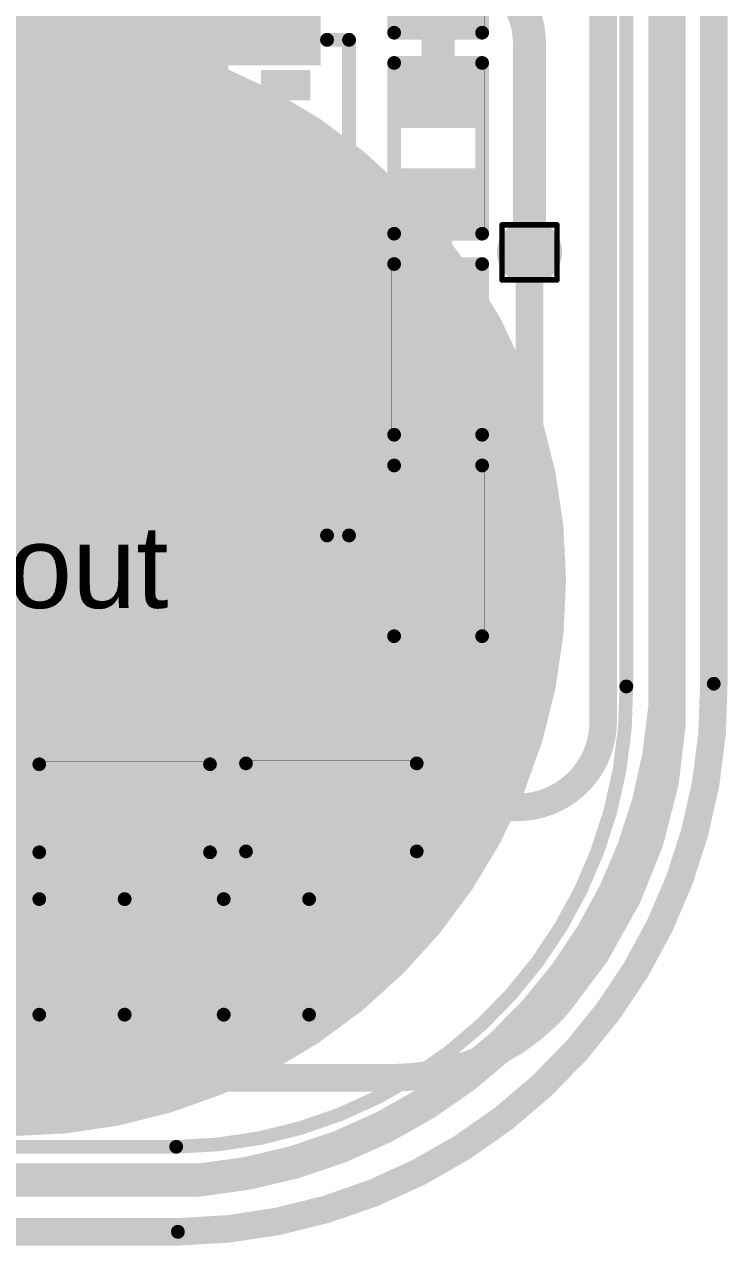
# Model space of a CAD drawing. Header units: inches. Extents: x 3 to 457, y -41 to 239.
# Drawn here: x 160 to 166.49, y -2.87 to 8.4 of the extents above; entities that cross this region are included whole.
import ezdxf

# ---------------------------------------------------------------- set-up
doc = ezdxf.new("R2010")
doc.units = ezdxf.units.IN
for name, color, linetype in [('Board Outline', 216, 'Continuous'), ('Bottom Layer', 5, 'Continuous'), ('Bottom Overlay', 54, 'Continuous'), ('Bottom Paste', 16, 'Continuous'), ('Bottom Solder', 6, 'Continuous'), ('Drill Drawing', 1, 'Continuous'), ('Fabrication', 76, 'Continuous'), ('Top Layer', 1, 'Continuous'), ('Top Overlay', 2, 'Continuous'), ('Top Paste', 8, 'Continuous'), ('Top Solder', 216, 'Continuous'), ('Via Holes', 16, 'Continuous')]:
    doc.layers.add(name, color=color, linetype=linetype)
doc.styles.add('Arial', font='', dxfattribs={"height": 0.2})
doc.styles.get('Arial').set_extended_font_data('Arial')

# ---------------------------------------------------------------- blocks, each defined once
blk = doc.blocks.new('TSSOP_14_79')
at = {"layer": 'Top Layer'}
for points in [[(-3.65, 2.175), (-2.15, 2.175), (-2.15, 1.725), (-3.65, 1.725)], [(2.15, 2.175), (3.65, 2.175), (3.65, 1.725), (2.15, 1.725)], [(-3.65, 1.525), (-2.15, 1.525), (-2.15, 1.075), (-3.65, 1.075)], [(2.15, 1.525), (3.65, 1.525), (3.65, 1.075), (2.15, 1.075)], [(-3.65, 0.875), (-2.15, 0.875), (-2.15, 0.425), (-3.65, 0.425)], [(2.15, 0.875), (3.65, 0.875), (3.65, 0.425), (2.15, 0.425)], [(-3.65, 0.225), (-2.15, 0.225), (-2.15, -0.225), (-3.65, -0.225)], [(2.15, 0.225), (3.65, 0.225), (3.65, -0.225), (2.15, -0.225)], [(-3.65, -0.425), (-2.15, -0.425), (-2.15, -0.875), (-3.65, -0.875)], [(2.15, -0.425), (3.65, -0.425), (3.65, -0.875), (2.15, -0.875)], [(-3.65, -1.075), (-2.15, -1.075), (-2.15, -1.525), (-3.65, -1.525)], [(2.15, -1.075), (3.65, -1.075), (3.65, -1.525), (2.15, -1.525)], [(-3.65, -1.725), (-2.15, -1.725), (-2.15, -2.175), (-3.65, -2.175)], [(2.15, -1.725), (3.65, -1.725), (3.65, -2.175), (2.15, -2.175)]]:
    blk.add_hatch(color=1, dxfattribs=at).paths.add_polyline_path(points)
at = {"layer": 'Top Overlay'}
blk.add_hatch(color=2, dxfattribs=at).paths.add_polyline_path([(-2.005, 1.727), (-1.726, 1.727), (-1.726, 2.184), (-2.005, 2.184)])
at = {"layer": 'Top Paste'}
for points in [[(-3.65, 2.175), (-2.15, 2.175), (-2.15, 1.725), (-3.65, 1.725)], [(2.15, 2.175), (3.65, 2.175), (3.65, 1.725), (2.15, 1.725)], [(-3.65, 1.525), (-2.15, 1.525), (-2.15, 1.075), (-3.65, 1.075)], [(2.15, 1.525), (3.65, 1.525), (3.65, 1.075), (2.15, 1.075)], [(-3.65, 0.875), (-2.15, 0.875), (-2.15, 0.425), (-3.65, 0.425)], [(2.15, 0.875), (3.65, 0.875), (3.65, 0.425), (2.15, 0.425)], [(-3.65, 0.225), (-2.15, 0.225), (-2.15, -0.225), (-3.65, -0.225)], [(2.15, 0.225), (3.65, 0.225), (3.65, -0.225), (2.15, -0.225)], [(-3.65, -0.425), (-2.15, -0.425), (-2.15, -0.875), (-3.65, -0.875)], [(2.15, -0.425), (3.65, -0.425), (3.65, -0.875), (2.15, -0.875)], [(-3.65, -1.075), (-2.15, -1.075), (-2.15, -1.525), (-3.65, -1.525)], [(2.15, -1.075), (3.65, -1.075), (3.65, -1.525), (2.15, -1.525)], [(-3.65, -1.725), (-2.15, -1.725), (-2.15, -2.175), (-3.65, -2.175)], [(2.15, -1.725), (3.65, -1.725), (3.65, -2.175), (2.15, -2.175)]]:
    blk.add_hatch(color=8, dxfattribs=at).paths.add_polyline_path(points)
at = {"layer": 'Top Solder'}
for points in [[(-3.752, 2.277), (-2.048, 2.277), (-2.048, 1.623), (-3.752, 1.623)], [(2.048, 2.277), (3.752, 2.277), (3.752, 1.623), (2.048, 1.623)], [(-3.752, 1.627), (-2.048, 1.627), (-2.048, 0.973), (-3.752, 0.973)], [(2.048, 1.627), (3.752, 1.627), (3.752, 0.973), (2.048, 0.973)], [(-3.752, 0.977), (-2.048, 0.977), (-2.048, 0.323), (-3.752, 0.323)], [(2.048, 0.977), (3.752, 0.977), (3.752, 0.323), (2.048, 0.323)], [(-3.752, 0.327), (-2.048, 0.327), (-2.048, -0.327), (-3.752, -0.327)], [(2.048, 0.327), (3.752, 0.327), (3.752, -0.327), (2.048, -0.327)], [(-3.752, -0.323), (-2.048, -0.323), (-2.048, -0.977), (-3.752, -0.977)], [(2.048, -0.323), (3.752, -0.323), (3.752, -0.977), (2.048, -0.977)], [(-3.752, -0.973), (-2.048, -0.973), (-2.048, -1.627), (-3.752, -1.627)], [(2.048, -0.973), (3.752, -0.973), (3.752, -1.627), (2.048, -1.627)], [(-3.752, -1.623), (-2.048, -1.623), (-2.048, -2.277), (-3.752, -2.277)], [(2.048, -1.623), (3.752, -1.623), (3.752, -2.277), (2.048, -2.277)]]:
    blk.add_hatch(color=216, dxfattribs=at).paths.add_polyline_path(points)
at = {"layer": 'Top Overlay'}
for points, const_width in [([(-2.284, 2.337), (-2.284, 2.54)], 0.127), ([(2.288, 2.54), (-2.284, 2.54)], 0.127), ([(2.288, 2.337), (2.288, 2.54)], 0.127), ([(-4.011, 1.829), (-4.011, 2.083)], 0.2), ([(-3.884, 1.956), (-4.011, 2.083)], 0.2), ([(-4.011, 1.829), (-3.884, 1.956)], 0.2), ([(-2.284, -2.54), (-2.284, -2.337)], 0.127), ([(2.288, -2.54), (2.288, -2.337)], 0.127), ([(2.288, -2.54), (-2.284, -2.54)], 0.127)]:
    blk.add_lwpolyline(points, dxfattribs=dict(at, const_width=const_width))
for points, const_width in [([(-2.316, 2.54, 1), (-2.252, 2.54, 1)], 0.0635), ([(-2.316, 2.54, 1), (-2.252, 2.54, 1)], 0.0635), ([(2.256, 2.54, 1), (2.32, 2.54, 1)], 0.0635), ([(2.256, 2.54, 1), (2.32, 2.54, 1)], 0.0635), ([(-2.316, 2.337, 1), (-2.252, 2.337, 1)], 0.0635), ([(2.256, 2.337, 1), (2.32, 2.337, 1)], 0.0635), ([(-4.061, 2.083, 1), (-3.961, 2.083, 1)], 0.1), ([(-4.061, 2.083, 1), (-3.961, 2.083, 1)], 0.1), ([(-3.934, 1.956, 1), (-3.834, 1.956, 1)], 0.1), ([(-3.934, 1.956, 1), (-3.834, 1.956, 1)], 0.1), ([(-4.061, 1.829, 1), (-3.961, 1.829, 1)], 0.1), ([(-4.061, 1.829, 1), (-3.961, 1.829, 1)], 0.1), ([(-2.316, -2.337, 1), (-2.252, -2.337, 1)], 0.0635), ([(2.256, -2.337, 1), (2.32, -2.337, 1)], 0.0635), ([(-2.316, -2.54, 1), (-2.252, -2.54, 1)], 0.0635), ([(-2.316, -2.54, 1), (-2.252, -2.54, 1)], 0.0635), ([(2.256, -2.54, 1), (2.32, -2.54, 1)], 0.0635), ([(2.256, -2.54, 1), (2.32, -2.54, 1)], 0.0635)]:
    blk.add_lwpolyline(points, format="xyb", close=True, dxfattribs=dict(at, const_width=const_width))
blk = doc.blocks.new('R___0402_83')
at = {"layer": 'Top Layer'}
for points in [[(-0.699, -0.318), (-0.699, 0.318), (-0.241, 0.318), (-0.241, -0.318)], [(0.241, -0.318), (0.241, 0.318), (0.699, 0.318), (0.699, -0.318)]]:
    blk.add_hatch(color=1, dxfattribs=at).paths.add_polyline_path(points)
at = {"layer": 'Top Paste'}
for points in [[(-0.699, -0.318), (-0.699, 0.318), (-0.241, 0.318), (-0.241, -0.318)], [(0.241, -0.318), (0.241, 0.318), (0.699, 0.318), (0.699, -0.318)]]:
    blk.add_hatch(color=8, dxfattribs=at).paths.add_polyline_path(points)
at = {"layer": 'Top Solder'}
for points in [[(-0.754, -0.373), (-0.754, 0.373), (-0.186, 0.373), (-0.186, -0.373)], [(0.186, -0.373), (0.186, 0.373), (0.754, 0.373), (0.754, -0.373)]]:
    blk.add_hatch(color=216, dxfattribs=at).paths.add_polyline_path(points)
at = {"layer": 'Top Overlay'}
for points, const_width in [([(-0.787, 0.406), (-0.787, -0.406)], 0.127), ([(0.787, 0.406), (-0.787, 0.406)], 0.127), ([(0.787, 0.406), (0.787, -0.406)], 0.127), ([(0.787, -0.406), (-0.787, -0.406)], 0.127), ([(0.813, -0.432), (-0.813, -0.432)], 0.00323)]:
    blk.add_lwpolyline(points, dxfattribs=dict(at, const_width=const_width))
for points, const_width in [([(-0.819, 0.406, 1), (-0.756, 0.406, 1)], 0.0635), ([(-0.819, 0.406, 1), (-0.756, 0.406, 1)], 0.0635), ([(0.756, 0.406, 1), (0.819, 0.406, 1)], 0.0635), ([(0.756, 0.406, 1), (0.819, 0.406, 1)], 0.0635), ([(-0.819, -0.406, 1), (-0.756, -0.406, 1)], 0.0635), ([(-0.819, -0.406, 1), (-0.756, -0.406, 1)], 0.0635), ([(-0.814, -0.432, 1), (-0.812, -0.432, 1)], 0.00161), ([(0.756, -0.406, 1), (0.819, -0.406, 1)], 0.0635), ([(0.756, -0.406, 1), (0.819, -0.406, 1)], 0.0635), ([(0.812, -0.432, 1), (0.814, -0.432, 1)], 0.00161)]:
    blk.add_lwpolyline(points, format="xyb", close=True, dxfattribs=dict(at, const_width=const_width))
blk = doc.blocks.new('R___0402_84')
at = {"layer": 'Top Layer'}
for points in [[(-0.699, -0.318), (-0.699, 0.318), (-0.241, 0.318), (-0.241, -0.318)], [(0.241, -0.318), (0.241, 0.318), (0.699, 0.318), (0.699, -0.318)]]:
    blk.add_hatch(color=1, dxfattribs=at).paths.add_polyline_path(points)
at = {"layer": 'Top Paste'}
for points in [[(-0.699, -0.318), (-0.699, 0.318), (-0.241, 0.318), (-0.241, -0.318)], [(0.241, -0.318), (0.241, 0.318), (0.699, 0.318), (0.699, -0.318)]]:
    blk.add_hatch(color=8, dxfattribs=at).paths.add_polyline_path(points)
at = {"layer": 'Top Solder'}
for points in [[(-0.754, -0.373), (-0.754, 0.373), (-0.186, 0.373), (-0.186, -0.373)], [(0.186, -0.373), (0.186, 0.373), (0.754, 0.373), (0.754, -0.373)]]:
    blk.add_hatch(color=216, dxfattribs=at).paths.add_polyline_path(points)
at = {"layer": 'Top Overlay'}
for points, const_width in [([(-0.787, 0.406), (-0.787, -0.406)], 0.127), ([(-0.787, 0.406), (0.787, 0.406)], 0.127), ([(0.787, 0.406), (0.787, -0.406)], 0.127), ([(-0.787, -0.406), (0.787, -0.406)], 0.127), ([(-0.813, -0.432), (0.813, -0.432)], 0.00323)]:
    blk.add_lwpolyline(points, dxfattribs=dict(at, const_width=const_width))
for points, const_width in [([(-0.819, 0.406, 1), (-0.756, 0.406, 1)], 0.0635), ([(-0.819, 0.406, 1), (-0.756, 0.406, 1)], 0.0635), ([(0.756, 0.406, 1), (0.819, 0.406, 1)], 0.0635), ([(0.756, 0.406, 1), (0.819, 0.406, 1)], 0.0635), ([(-0.819, -0.406, 1), (-0.756, -0.406, 1)], 0.0635), ([(-0.819, -0.406, 1), (-0.756, -0.406, 1)], 0.0635), ([(-0.814, -0.432, 1), (-0.812, -0.432, 1)], 0.00161), ([(0.756, -0.406, 1), (0.819, -0.406, 1)], 0.0635), ([(0.756, -0.406, 1), (0.819, -0.406, 1)], 0.0635), ([(0.812, -0.432, 1), (0.814, -0.432, 1)], 0.00161)]:
    blk.add_lwpolyline(points, format="xyb", close=True, dxfattribs=dict(at, const_width=const_width))
blk = doc.blocks.new('R___0402_85')
at = {"layer": 'Top Layer'}
for points in [[(-0.699, -0.318), (-0.699, 0.318), (-0.241, 0.318), (-0.241, -0.318)], [(0.241, -0.318), (0.241, 0.318), (0.699, 0.318), (0.699, -0.318)]]:
    blk.add_hatch(color=1, dxfattribs=at).paths.add_polyline_path(points)
at = {"layer": 'Top Paste'}
for points in [[(-0.699, -0.318), (-0.699, 0.318), (-0.241, 0.318), (-0.241, -0.318)], [(0.241, -0.318), (0.241, 0.318), (0.699, 0.318), (0.699, -0.318)]]:
    blk.add_hatch(color=8, dxfattribs=at).paths.add_polyline_path(points)
at = {"layer": 'Top Solder'}
for points in [[(-0.754, -0.373), (-0.754, 0.373), (-0.186, 0.373), (-0.186, -0.373)], [(0.186, -0.373), (0.186, 0.373), (0.754, 0.373), (0.754, -0.373)]]:
    blk.add_hatch(color=216, dxfattribs=at).paths.add_polyline_path(points)
at = {"layer": 'Top Overlay'}
for points, const_width in [([(-0.787, 0.406), (-0.787, -0.406)], 0.127), ([(0.787, 0.406), (-0.787, 0.406)], 0.127), ([(0.787, 0.406), (0.787, -0.406)], 0.127), ([(0.787, -0.406), (-0.787, -0.406)], 0.127), ([(0.813, -0.432), (-0.813, -0.432)], 0.00323)]:
    blk.add_lwpolyline(points, dxfattribs=dict(at, const_width=const_width))
for points, const_width in [([(-0.819, 0.406, 1), (-0.756, 0.406, 1)], 0.0635), ([(-0.819, 0.406, 1), (-0.756, 0.406, 1)], 0.0635), ([(0.756, 0.406, 1), (0.819, 0.406, 1)], 0.0635), ([(0.756, 0.406, 1), (0.819, 0.406, 1)], 0.0635), ([(-0.819, -0.406, 1), (-0.756, -0.406, 1)], 0.0635), ([(-0.819, -0.406, 1), (-0.756, -0.406, 1)], 0.0635), ([(-0.814, -0.432, 1), (-0.812, -0.432, 1)], 0.00161), ([(0.756, -0.406, 1), (0.819, -0.406, 1)], 0.0635), ([(0.756, -0.406, 1), (0.819, -0.406, 1)], 0.0635), ([(0.812, -0.432, 1), (0.814, -0.432, 1)], 0.00161)]:
    blk.add_lwpolyline(points, format="xyb", close=True, dxfattribs=dict(at, const_width=const_width))
blk = doc.blocks.new('R___0402_89')
at = {"layer": 'Top Layer'}
for points in [[(-0.699, -0.318), (-0.699, 0.318), (-0.241, 0.318), (-0.241, -0.318)], [(0.241, -0.318), (0.241, 0.318), (0.699, 0.318), (0.699, -0.318)]]:
    blk.add_hatch(color=1, dxfattribs=at).paths.add_polyline_path(points)
at = {"layer": 'Top Paste'}
for points in [[(-0.699, -0.318), (-0.699, 0.318), (-0.241, 0.318), (-0.241, -0.318)], [(0.241, -0.318), (0.241, 0.318), (0.699, 0.318), (0.699, -0.318)]]:
    blk.add_hatch(color=8, dxfattribs=at).paths.add_polyline_path(points)
at = {"layer": 'Top Solder'}
for points in [[(-0.754, -0.373), (-0.754, 0.373), (-0.186, 0.373), (-0.186, -0.373)], [(0.186, -0.373), (0.186, 0.373), (0.754, 0.373), (0.754, -0.373)]]:
    blk.add_hatch(color=216, dxfattribs=at).paths.add_polyline_path(points)
at = {"layer": 'Top Overlay'}
for points, const_width in [([(-0.787, 0.406), (-0.787, -0.406)], 0.127), ([(-0.787, 0.406), (0.787, 0.406)], 0.127), ([(0.787, 0.406), (0.787, -0.406)], 0.127), ([(-0.787, -0.406), (0.787, -0.406)], 0.127), ([(-0.813, -0.432), (0.813, -0.432)], 0.00323)]:
    blk.add_lwpolyline(points, dxfattribs=dict(at, const_width=const_width))
for points, const_width in [([(-0.819, 0.406, 1), (-0.756, 0.406, 1)], 0.0635), ([(-0.819, 0.406, 1), (-0.756, 0.406, 1)], 0.0635), ([(0.756, 0.406, 1), (0.819, 0.406, 1)], 0.0635), ([(0.756, 0.406, 1), (0.819, 0.406, 1)], 0.0635), ([(-0.819, -0.406, 1), (-0.756, -0.406, 1)], 0.0635), ([(-0.819, -0.406, 1), (-0.756, -0.406, 1)], 0.0635), ([(-0.814, -0.432, 1), (-0.812, -0.432, 1)], 0.00161), ([(0.756, -0.406, 1), (0.819, -0.406, 1)], 0.0635), ([(0.756, -0.406, 1), (0.819, -0.406, 1)], 0.0635), ([(0.812, -0.432, 1), (0.814, -0.432, 1)], 0.00161)]:
    blk.add_lwpolyline(points, format="xyb", close=True, dxfattribs=dict(at, const_width=const_width))
blk = doc.blocks.new('R___0402_90')
at = {"layer": 'Top Layer'}
for points in [[(-0.699, -0.318), (-0.699, 0.317), (-0.241, 0.317), (-0.241, -0.318)], [(0.241, -0.318), (0.241, 0.317), (0.699, 0.317), (0.699, -0.318)]]:
    blk.add_hatch(color=1, dxfattribs=at).paths.add_polyline_path(points)
at = {"layer": 'Top Paste'}
for points in [[(-0.699, -0.318), (-0.699, 0.317), (-0.241, 0.317), (-0.241, -0.318)], [(0.241, -0.318), (0.241, 0.317), (0.699, 0.317), (0.699, -0.318)]]:
    blk.add_hatch(color=8, dxfattribs=at).paths.add_polyline_path(points)
at = {"layer": 'Top Solder'}
for points in [[(-0.754, -0.373), (-0.754, 0.373), (-0.186, 0.373), (-0.186, -0.373)], [(0.186, -0.373), (0.186, 0.373), (0.754, 0.373), (0.754, -0.373)]]:
    blk.add_hatch(color=216, dxfattribs=at).paths.add_polyline_path(points)
at = {"layer": 'Top Overlay'}
for points, const_width in [([(-0.787, -0.406), (-0.787, 0.406)], 0.127), ([(0.787, 0.406), (-0.787, 0.406)], 0.127), ([(0.787, -0.406), (0.787, 0.406)], 0.127), ([(0.787, -0.406), (-0.787, -0.406)], 0.127), ([(0.813, -0.432), (-0.813, -0.432)], 0.00323)]:
    blk.add_lwpolyline(points, dxfattribs=dict(at, const_width=const_width))
for points, const_width in [([(-0.819, 0.406, 1), (-0.756, 0.406, 1)], 0.0635), ([(-0.819, 0.406, 1), (-0.756, 0.406, 1)], 0.0635), ([(0.756, 0.406, 1), (0.819, 0.406, 1)], 0.0635), ([(0.756, 0.406, 1), (0.819, 0.406, 1)], 0.0635), ([(-0.819, -0.406, 1), (-0.756, -0.406, 1)], 0.0635), ([(-0.819, -0.406, 1), (-0.756, -0.406, 1)], 0.0635), ([(-0.814, -0.432, 1), (-0.812, -0.432, 1)], 0.00161), ([(0.756, -0.406, 1), (0.819, -0.406, 1)], 0.0635), ([(0.756, -0.406, 1), (0.819, -0.406, 1)], 0.0635), ([(0.812, -0.432, 1), (0.814, -0.432, 1)], 0.00161)]:
    blk.add_lwpolyline(points, format="xyb", close=True, dxfattribs=dict(at, const_width=const_width))
blk = doc.blocks.new('R___0402_94')
at = {"layer": 'Top Layer'}
for points in [[(-0.699, -0.318), (-0.699, 0.318), (-0.241, 0.318), (-0.241, -0.318)], [(0.241, -0.318), (0.241, 0.318), (0.699, 0.318), (0.699, -0.318)]]:
    blk.add_hatch(color=1, dxfattribs=at).paths.add_polyline_path(points)
at = {"layer": 'Top Paste'}
for points in [[(-0.699, -0.318), (-0.699, 0.318), (-0.241, 0.318), (-0.241, -0.318)], [(0.241, -0.318), (0.241, 0.318), (0.699, 0.318), (0.699, -0.318)]]:
    blk.add_hatch(color=8, dxfattribs=at).paths.add_polyline_path(points)
at = {"layer": 'Top Solder'}
for points in [[(-0.754, -0.373), (-0.754, 0.373), (-0.186, 0.373), (-0.186, -0.373)], [(0.186, -0.373), (0.186, 0.373), (0.754, 0.373), (0.754, -0.373)]]:
    blk.add_hatch(color=216, dxfattribs=at).paths.add_polyline_path(points)
at = {"layer": 'Top Overlay'}
for points, const_width in [([(-0.787, 0.406), (-0.787, -0.406)], 0.127), ([(-0.787, 0.406), (0.787, 0.406)], 0.127), ([(0.787, 0.406), (0.787, -0.406)], 0.127), ([(-0.787, -0.406), (0.787, -0.406)], 0.127), ([(-0.813, -0.432), (0.813, -0.432)], 0.00323)]:
    blk.add_lwpolyline(points, dxfattribs=dict(at, const_width=const_width))
for points, const_width in [([(-0.819, 0.406, 1), (-0.756, 0.406, 1)], 0.0635), ([(-0.819, 0.406, 1), (-0.756, 0.406, 1)], 0.0635), ([(0.756, 0.406, 1), (0.819, 0.406, 1)], 0.0635), ([(0.756, 0.406, 1), (0.819, 0.406, 1)], 0.0635), ([(-0.819, -0.406, 1), (-0.756, -0.406, 1)], 0.0635), ([(-0.819, -0.406, 1), (-0.756, -0.406, 1)], 0.0635), ([(-0.814, -0.432, 1), (-0.812, -0.432, 1)], 0.00161), ([(0.756, -0.406, 1), (0.819, -0.406, 1)], 0.0635), ([(0.756, -0.406, 1), (0.819, -0.406, 1)], 0.0635), ([(0.812, -0.432, 1), (0.814, -0.432, 1)], 0.00161)]:
    blk.add_lwpolyline(points, format="xyb", close=True, dxfattribs=dict(at, const_width=const_width))
blk = doc.blocks.new('C___0603_98')
at = {"layer": 'Top Layer'}
for points in [[(-0.381, 0.445), (-0.381, -0.445), (-1.143, -0.445), (-1.143, 0.445)], [(1.143, 0.445), (1.143, -0.445), (0.381, -0.445), (0.381, 0.445)]]:
    blk.add_hatch(color=1, dxfattribs=at).paths.add_polyline_path(points)
at = {"layer": 'Top Paste'}
for points in [[(-0.381, 0.445), (-0.381, -0.445), (-1.143, -0.445), (-1.143, 0.445)], [(1.143, 0.445), (1.143, -0.445), (0.381, -0.445), (0.381, 0.445)]]:
    blk.add_hatch(color=8, dxfattribs=at).paths.add_polyline_path(points)
at = {"layer": 'Top Solder'}
for points in [[(-0.321, 0.504), (-0.321, -0.504), (-1.203, -0.504), (-1.203, 0.504)], [(1.203, 0.504), (1.203, -0.504), (0.321, -0.504), (0.321, 0.504)]]:
    blk.add_hatch(color=216, dxfattribs=at).paths.add_polyline_path(points)
at = {"layer": 'Top Overlay', "const_width": 0.127}
for points in [[(-1.245, 0.533), (-0.457, 0.533)], [(-1.245, -0.533), (-1.245, 0.533)], [(0.457, 0.533), (1.245, 0.533)], [(1.245, -0.533), (1.245, 0.533)], [(-1.245, -0.533), (-0.457, -0.533)], [(0.457, -0.533), (1.245, -0.533)]]:
    blk.add_lwpolyline(points, dxfattribs=at)
at = {"layer": 'Top Overlay', "const_width": 0.0635}
for points in [[(-1.276, 0.533, 1), (-1.213, 0.533, 1)], [(-1.276, 0.533, 1), (-1.213, 0.533, 1)], [(-0.489, 0.533, 1), (-0.425, 0.533, 1)], [(0.425, 0.533, 1), (0.489, 0.533, 1)], [(1.213, 0.533, 1), (1.276, 0.533, 1)], [(1.213, 0.533, 1), (1.276, 0.533, 1)], [(-1.276, -0.533, 1), (-1.213, -0.533, 1)], [(-1.276, -0.533, 1), (-1.213, -0.533, 1)], [(-0.489, -0.533, 1), (-0.425, -0.533, 1)], [(0.425, -0.533, 1), (0.489, -0.533, 1)], [(1.213, -0.533, 1), (1.276, -0.533, 1)], [(1.213, -0.533, 1), (1.276, -0.533, 1)]]:
    blk.add_lwpolyline(points, format="xyb", close=True, dxfattribs=at)
blk = doc.blocks.new('SEMG_PAD_B_240')
at = {"layer": 'Bottom Layer'}
h = blk.add_hatch(color=5, dxfattribs=at)
edge = h.paths.add_edge_path()
edge.add_arc((0, 9.987), 5, 0, 360)
at = {"layer": 'Bottom Paste'}
h = blk.add_hatch(color=16, dxfattribs=at)
edge = h.paths.add_edge_path()
edge.add_arc((0, 9.987), 5, 0, 360)
at = {"layer": 'Bottom Solder'}
h = blk.add_hatch(color=6, dxfattribs=at)
edge = h.paths.add_edge_path()
edge.add_arc((0, 9.987), 5.102, 0, 360)
at = {"layer": 'Bottom Overlay', "const_width": 0.127}
blk.add_lwpolyline([(-5.683, 10.966, -0.414214), (-1.531, 15.213)], format="xyb", dxfattribs=at)
for points in [[(1.531, 15.213), (-1.531, 15.213)], [(-5.683, 10.966), (-5.683, -10.966)]]:
    blk.add_lwpolyline(points, dxfattribs=at)
at = {"layer": 'Bottom Overlay', "const_width": 0.0635}
for points in [[(-1.562, 15.213, 1), (-1.499, 15.213, 1)], [(-1.562, 15.213, 1), (-1.499, 15.213, 1)], [(-5.715, 10.966, 1), (-5.651, 10.966, 1)], [(-5.715, 10.966, 1), (-5.651, 10.966, 1)]]:
    blk.add_lwpolyline(points, format="xyb", close=True, dxfattribs=at)

msp = doc.modelspace()

# ---------------------------------------------------------------- hatches: boundary and pattern name
at = {"layer": 'Bottom Layer'}
h = msp.add_hatch(color=5, dxfattribs=at)
edge = h.paths.add_edge_path()
edge.add_arc((164.658, 6.296), 0.3, 0, 360)
at = {"layer": 'Top Layer'}
h = msp.add_hatch(color=1, dxfattribs=at)
edge = h.paths.add_edge_path()
edge.add_arc((164.658, 6.296), 0.3, 0, 360)
at = {"layer": 'Via Holes'}
h = msp.add_hatch(color=7, dxfattribs=at)
edge = h.paths.add_edge_path()
edge.add_arc((164.658, 6.296), 0.15, 0, 360)

# ---------------------------------------------------------------- linework, layer by layer
at = {"layer": 'Board Outline', "const_width": 0.127}
for points in [[(166.358, 24.173), (166.358, 2.317)], [(158.335, -2.739), (161.414, -2.739)]]:
    msp.add_lwpolyline(points, dxfattribs=at)
msp.add_lwpolyline([(166.358, 2.317, -0.414214), (161.414, -2.739)], format="xyb", dxfattribs=at)
at = {"layer": 'Board Outline', "const_width": 0.0635}
for points in [[(166.326, 2.317, 1), (166.389, 2.317, 1)], [(166.326, 2.317, 1), (166.389, 2.317, 1)], [(161.382, -2.739, 1), (161.446, -2.739, 1)], [(161.382, -2.739, 1), (161.446, -2.739, 1)]]:
    msp.add_lwpolyline(points, format="xyb", close=True, dxfattribs=at)
at = {"layer": 'Bottom Layer', "const_width": 0.305}
for points in [[(165.905, 2.093), (165.905, 13.245)], [(164.658, 6.296), (164.658, 8.216)], [(158.594, -2.261), (161.615, -2.261)]]:
    msp.add_lwpolyline(points, dxfattribs=at)
for points in [[(163.857, 9.017, -0.414214), (164.658, 8.216)], [(165.905, 2.093, -0.365519), (161.615, -2.261)]]:
    msp.add_lwpolyline(points, format="xyb", dxfattribs=at)
at = {"layer": 'Bottom Layer', "const_width": 0.152}
for points in [[(164.581, 8.216, 1), (164.734, 8.216, 1)], [(164.581, 8.216, 1), (164.734, 8.216, 1)], [(164.581, 6.296, 1), (164.734, 6.296, 1)], [(165.829, 2.093, 1), (165.981, 2.093, 1)], [(165.829, 2.093, 1), (165.981, 2.093, 1)], [(161.539, -2.261, 1), (161.691, -2.261, 1)], [(161.539, -2.261, 1), (161.691, -2.261, 1)]]:
    msp.add_lwpolyline(points, format="xyb", close=True, dxfattribs=at)
at = {"layer": 'Drill Drawing', "const_width": 0.0508}
for points in [[(164.404, 6.55), (164.912, 6.55)], [(164.404, 6.042), (164.404, 6.55)], [(164.912, 6.042), (164.912, 6.55)], [(164.404, 6.042), (164.912, 6.042)]]:
    msp.add_lwpolyline(points, dxfattribs=at)
at = {"layer": 'Drill Drawing', "const_width": 0.0254}
for points in [[(164.391, 6.55, 1), (164.416, 6.55, 1)], [(164.391, 6.55, 1), (164.416, 6.55, 1)], [(164.899, 6.55, 1), (164.924, 6.55, 1)], [(164.899, 6.55, 1), (164.924, 6.55, 1)], [(164.391, 6.042, 1), (164.416, 6.042, 1)], [(164.391, 6.042, 1), (164.416, 6.042, 1)], [(164.899, 6.042, 1), (164.924, 6.042, 1)], [(164.899, 6.042, 1), (164.924, 6.042, 1)]]:
    msp.add_lwpolyline(points, format="xyb", close=True, dxfattribs=at)
at = {"layer": 'Fabrication', "const_width": 0.254}
for points in [[(166.358, 24.173), (166.358, 2.317)], [(158.335, -2.739), (161.414, -2.739)]]:
    msp.add_lwpolyline(points, dxfattribs=at)
at = {"layer": 'Fabrication'}
for points, const_width in [([(164.868, 3.27, 1), (154.868, 3.27, 1)], 0.254), ([(164.805, 3.27, 1), (164.932, 3.27, 1)], 0.127), ([(166.294, 2.317, 1), (166.421, 2.317, 1)], 0.127), ([(166.294, 2.317, 1), (166.421, 2.317, 1)], 0.127), ([(161.351, -2.739, 1), (161.478, -2.739, 1)], 0.127), ([(161.351, -2.739, 1), (161.478, -2.739, 1)], 0.127)]:
    msp.add_lwpolyline(points, format="xyb", close=True, dxfattribs=dict(at, const_width=const_width))
at = {"layer": 'Fabrication', "const_width": 0.254}
msp.add_lwpolyline([(166.358, 2.317, -0.414214), (161.414, -2.739)], format="xyb", dxfattribs=at)
at = {"layer": 'Top Layer'}
for points, const_width in [([(165.97, 1.943), (165.97, 12.178)], 0.254), ([(165.338, 1.969), (165.338, 11.41)], 0.254), ([(161.103, 7.256), (161.103, 8.873)], 0.254), ([(161.753, 6.296), (161.753, 8.873)], 0.254), ([(163.815, 7.726), (163.815, 8.64)], 0.305), ([(155.751, 6.858), (160.705, 6.858)], 0.254), ([(163.815, 5.871), (163.815, 6.787)], 0.254), ([(163.815, 6.787), (163.946, 6.787)], 0.254), ([(164.658, 4.514), (164.658, 6.296)], 0.254), ([(162.178, 5.871), (163.713, 5.871)], 0.254), ([(160.194, 4.931), (162.791, 4.931)], 0.254), ([(162.791, 4.931), (163.815, 4.931)], 0.254), ([(162.403, 3.327), (162.403, 4.797)], 0.254), ([(163.802, 4.013), (164.157, 4.013)], 0.254), ([(160.453, 1.168), (160.453, 3.073)], 0.254), ([(161.103, 1.882), (161.103, 3.073)], 0.254), ([(161.753, 3.073), (162.403, 3.073)], 0.381), ([(162.403, 3.073), (163.815, 3.073)], 0.254), ([(165.908, 1.409), (165.968, 1.913)], 0.254), ([(165.768, 0.861), (165.908, 1.409)], 0.254), ([(160.453, 0.089), (160.453, 1.168)], 0.254), ([(161.397, 1.172), (162.229, 1.172)], 0.254), ([(162.229, 1.172), (162.233, 1.176)], 0.254), ([(162.36, 0.015), (162.36, 1.176)], 0.254), ([(163.3, 1.176), (164.545, 1.176)], 0.254), ([(165.561, 0.347), (165.768, 0.861)], 0.254), ([(165.265, -0.181), (165.561, 0.347)], 0.254), ([(162.142, 0.057), (162.176, 0.057)], 0.254), ([(162.142, -0.203), (162.36, 0.015)], 0.254), ([(160.618, -0.203), (160.618, -0.076)], 0.254), ([(160.618, -0.949), (160.618, -0.203)], 0.254), ([(164.958, -0.59), (165.265, -0.181)], 0.254), ([(160.988, -1.318), (163.403, -1.318)], 0.254)]:
    msp.add_lwpolyline(points, dxfattribs=dict(at, const_width=const_width))
for points, const_width in [([(163.739, 7.726, 1), (163.891, 7.726, 1)], 0.152), ([(161.04, 7.256, 1), (161.167, 7.256, 1)], 0.127), ([(161.04, 7.256, 1), (161.167, 7.256, 1)], 0.127), ([(160.641, 6.858, 1), (160.768, 6.858, 1)], 0.127), ([(160.641, 6.858, 1), (160.768, 6.858, 1)], 0.127), ([(163.752, 6.787, 1), (163.879, 6.787, 1)], 0.127), ([(163.752, 6.787, 1), (163.879, 6.787, 1)], 0.127), ([(163.883, 6.787, 1), (164.01, 6.787, 1)], 0.127), ([(161.69, 6.296, 1), (161.817, 6.296, 1)], 0.127), ([(161.69, 6.296, 1), (161.817, 6.296, 1)], 0.127), ([(164.594, 6.296, 1), (164.721, 6.296, 1)], 0.127), ([(162.115, 5.871, 1), (162.242, 5.871, 1)], 0.127), ([(162.115, 5.871, 1), (162.242, 5.871, 1)], 0.127), ([(163.65, 5.871, 1), (163.777, 5.871, 1)], 0.127), ([(163.752, 5.871, 1), (163.879, 5.871, 1)], 0.127), ([(160.13, 4.931, 1), (160.257, 4.931, 1)], 0.127), ([(160.13, 4.931, 1), (160.257, 4.931, 1)], 0.127), ([(161.952, 4.931, 1), (162.079, 4.931, 1)], 0.127), ([(162.728, 4.931, 1), (162.855, 4.931, 1)], 0.127), ([(162.728, 4.931, 1), (162.855, 4.931, 1)], 0.127), ([(162.728, 4.931, 1), (162.855, 4.931, 1)], 0.127), ([(163.752, 4.931, 1), (163.879, 4.931, 1)], 0.127), ([(162.34, 4.797, 1), (162.467, 4.797, 1)], 0.127), ([(162.34, 4.543, 1), (162.467, 4.543, 1)], 0.127), ([(162.34, 4.543, 1), (162.467, 4.543, 1)], 0.127), ([(164.594, 4.514, 1), (164.721, 4.514, 1)], 0.127), ([(164.594, 4.514, 1), (164.721, 4.514, 1)], 0.127), ([(163.739, 4.013, 1), (163.866, 4.013, 1)], 0.127), ([(164.094, 4.013, 1), (164.221, 4.013, 1)], 0.127), ([(164.094, 4.013, 1), (164.221, 4.013, 1)], 0.127), ([(162.34, 3.327, 1), (162.467, 3.327, 1)], 0.127), ([(160.39, 3.073, 1), (160.517, 3.073, 1)], 0.127), ([(161.04, 3.073, 1), (161.167, 3.073, 1)], 0.127), ([(161.658, 3.073, 1), (161.849, 3.073, 1)], 0.191), ([(162.308, 3.073, 1), (162.499, 3.073, 1)], 0.191), ([(162.34, 3.073, 1), (162.467, 3.073, 1)], 0.127), ([(163.752, 3.073, 1), (163.879, 3.073, 1)], 0.127), ([(165.274, 1.969, 1), (165.401, 1.969, 1)], 0.127), ([(165.274, 1.969, 1), (165.401, 1.969, 1)], 0.127), ([(165.905, 1.913, 1), (166.032, 1.913, 1)], 0.127), ([(165.905, 1.913, 1), (166.032, 1.913, 1)], 0.127), ([(165.907, 1.943, 1), (166.034, 1.943, 1)], 0.127), ([(165.907, 1.943, 1), (166.034, 1.943, 1)], 0.127), ([(161.04, 1.882, 1), (161.167, 1.882, 1)], 0.127), ([(161.04, 1.882, 1), (161.167, 1.882, 1)], 0.127), ([(161.138, 1.449, 1), (161.265, 1.449, 1)], 0.127), ([(161.138, 1.449, 1), (161.265, 1.449, 1)], 0.127), ([(165.844, 1.409, 1), (165.971, 1.409, 1)], 0.127), ([(165.844, 1.409, 1), (165.971, 1.409, 1)], 0.127), ([(160.39, 1.168, 1), (160.517, 1.168, 1)], 0.127), ([(160.39, 1.168, 1), (160.517, 1.168, 1)], 0.127), ([(161.33, 1.176, 1), (161.457, 1.176, 1)], 0.127), ([(161.33, 1.176, 1), (161.457, 1.176, 1)], 0.127), ([(161.334, 1.172, 1), (161.461, 1.172, 1)], 0.127), ([(161.334, 1.172, 1), (161.461, 1.172, 1)], 0.127), ([(162.166, 1.172, 1), (162.293, 1.172, 1)], 0.127), ([(162.166, 1.172, 1), (162.293, 1.172, 1)], 0.127), ([(162.17, 1.176, 1), (162.297, 1.176, 1)], 0.127), ([(162.297, 1.176, 1), (162.424, 1.176, 1)], 0.127), ([(163.237, 1.176, 1), (163.364, 1.176, 1)], 0.127), ([(164.481, 1.176, 1), (164.608, 1.176, 1)], 0.127), ([(164.481, 1.176, 1), (164.608, 1.176, 1)], 0.127), ([(165.704, 0.861, 1), (165.831, 0.861, 1)], 0.127), ([(165.704, 0.861, 1), (165.831, 0.861, 1)], 0.127), ([(165.498, 0.347, 1), (165.625, 0.347, 1)], 0.127), ([(165.498, 0.347, 1), (165.625, 0.347, 1)], 0.127), ([(160.39, 0.089, 1), (160.517, 0.089, 1)], 0.127), ([(160.39, 0.089, 1), (160.517, 0.089, 1)], 0.127), ([(162.079, 0.057, 1), (162.206, 0.057, 1)], 0.127), ([(162.113, 0.057, 1), (162.24, 0.057, 1)], 0.127), ([(162.297, 0.015, 1), (162.424, 0.015, 1)], 0.127), ([(162.297, 0.015, 1), (162.424, 0.015, 1)], 0.127), ([(160.555, -0.076, 1), (160.682, -0.076, 1)], 0.127), ([(160.555, -0.076, 1), (160.682, -0.076, 1)], 0.127), ([(160.555, -0.203, 1), (160.682, -0.203, 1)], 0.127), ([(160.555, -0.203, 1), (160.682, -0.203, 1)], 0.127), ([(162.079, -0.203, 1), (162.206, -0.203, 1)], 0.127), ([(165.201, -0.181, 1), (165.328, -0.181, 1)], 0.127), ([(165.201, -0.181, 1), (165.328, -0.181, 1)], 0.127), ([(164.895, -0.59, 1), (165.022, -0.59, 1)], 0.127), ([(164.895, -0.59, 1), (165.022, -0.59, 1)], 0.127), ([(164.768, -0.735, 1), (164.895, -0.735, 1)], 0.127), ([(164.768, -0.735, 1), (164.895, -0.735, 1)], 0.127), ([(160.555, -0.949, 1), (160.682, -0.949, 1)], 0.127), ([(160.555, -0.949, 1), (160.682, -0.949, 1)], 0.127), ([(160.924, -1.318, 1), (161.051, -1.318, 1)], 0.127), ([(160.924, -1.318, 1), (161.051, -1.318, 1)], 0.127), ([(163.339, -1.318, 1), (163.466, -1.318, 1)], 0.127), ([(163.339, -1.318, 1), (163.466, -1.318, 1)], 0.127)]:
    msp.add_lwpolyline(points, format="xyb", close=True, dxfattribs=dict(at, const_width=const_width))
at = {"layer": 'Top Layer', "const_width": 0.254}
for points in [[(161.103, 7.256, -0.414214), (160.705, 6.858)], [(162.178, 5.871, -0.414214), (161.753, 6.296)], [(159.803, 4.541, -0.414214), (160.194, 4.931)], [(162.016, 4.931, -0.414214), (162.403, 4.543)], [(162.403, 4.543, -0.414214), (162.791, 4.931)], [(164.658, 4.514, -0.414214), (164.157, 4.013)], [(165.338, 1.969, -0.414214), (164.545, 1.176)], [(165.97, 1.943, -0.029593), (165.968, 1.913)], [(161.202, 1.449, -0.111993), (161.103, 1.882)], [(161.393, 1.176, -0.083597), (161.202, 1.449)], [(161.397, 1.172, -0.001418), (161.393, 1.176)], [(160.618, -0.076, -0.414214), (160.453, 0.089)], [(164.958, -0.59, -0.03687), (164.832, -0.735)], [(164.832, -0.735, -0.196681), (163.403, -1.318)], [(160.988, -1.318, -0.414214), (160.618, -0.949)]]:
    msp.add_lwpolyline(points, format="xyb", dxfattribs=at)

# ---------------------------------------------------------------- block references
for name, p, rotation in [('SEMG_PAD_B_240', (159.868, 13.258), 180), ('TSSOP_14_79', (160.453, 5.973), 270), ('R___0402_89', (163.815, 9.11), 90), ('R___0402_94', (163.815, 7.256), 90), ('R___0402_90', (163.815, 5.401), 270), ('R___0402_84', (163.815, 3.543), 90), ('R___0402_83', (160.923, 1.168), 180), ('R___0402_85', (162.83, 1.176), 180)]:
    msp.add_blockref(name, p, dxfattribs=dict(rotation=rotation))
msp.add_blockref('C___0603_98', (161.38, -0.203))

# ---------------------------------------------------------------- texts
at = {"layer": 'Fabrication', "style": 'Arial'}
msp.add_text('Cut-out', height=0.762, dxfattribs=at).set_placement((157.836, 3.016))

doc.saveas('drawing.dxf')
